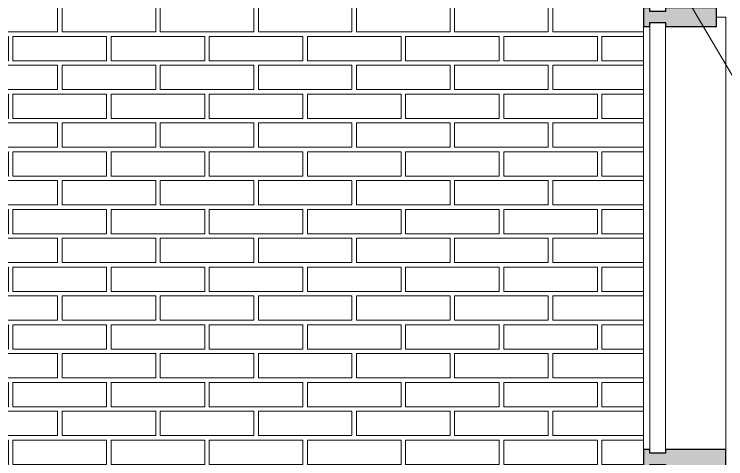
# Model space of a CAD drawing. Header units: millimetres. Extents: x -2128 to 116635, y -18248 to 18481.
# Drawn here: x 110536 to 112435, y 2100 to 3287 of the extents above; entities that cross this region are included whole.
import ezdxf

# ---------------------------------------------------------------- set-up
doc = ezdxf.new("R2010")
doc.units = ezdxf.units.MM
for name, color, linetype, lineweight in [('A-ANNO-SYMB', 7, 'Continuous', 9), ('A-GLAZ-1', 7, 'Continuous', 5), ('A-GLAZ-CURT-1', 7, 'Continuous', 5), ('A-GLAZ-CWMG', 7, 'Continuous', 9), ('A-GLAZ-CWMG-1', 7, 'Continuous', 25), ('A-WALL-PATT', 7, 'Continuous', 5)]:
    doc.layers.add(name, color=color, linetype=linetype, lineweight=lineweight)

# ---------------------------------------------------------------- blocks, each defined once
blk = doc.blocks.new('Прямоугольный импост - Рядовой 50х220-26752263-АР2_Фасад в А-Г копия 1')
at = {"layer": 'A-GLAZ-CWMG'}
blk.add_hatch(color=256, dxfattribs=at).paths.add_polyline_path([(7650, 2075), (7650, 2125), (7489, 2125), (7489, 2115), (7447, 2115), (7447, 2125), (7430, 2125), (7430, 2075), (7447, 2075), (7448, 2085), (7489, 2085), (7489, 2075), (7617.8, 2075)], flags=0)
at = {"layer": 'A-GLAZ-CWMG-1'}
for p, q in [((7447, 2125), (7430, 2125)), ((7430, 2125), (7430, 2075)), ((7447, 2115), (7447, 2125)), ((7489, 2115), (7447, 2115)), ((7650, 2125), (7489, 2125)), ((7489, 2125), (7489, 2115)), ((7650, 2075), (7650, 2125)), ((7430, 2075), (7447, 2075)), ((7447, 2075), (7447, 2085)), ((7447, 2085), (7489, 2085)), ((7489, 2085), (7489, 2075)), ((7489, 2075), (7650, 2075))]:
    blk.add_line(p, q, dxfattribs=at)
blk = doc.blocks.new('Прямоугольный импост - Рядовой 50х220-39658709-АР2_Фасад в А-Г копия 1')
at = {"layer": 'A-GLAZ-CWMG'}
for p, q in [((7625, 3280), (7650, 3280)), ((7650, 3280), (7650, 2125)), ((7430, 3255), (7430, 2125))]:
    blk.add_line(p, q, dxfattribs=at)
blk = doc.blocks.new('PNS_Панель прямоугольная - Нр_Стекло - 42мм-39658722-АР2_Фасад в А-Г копия 1')
at = {"layer": 'A-GLAZ-1'}
for p, q in [((7489, 3265), (7447, 3265)), ((7447, 3265), (7447, 2115)), ((7489, 2115), (7489, 3265)), ((7447, 2115), (7489, 2115))]:
    blk.add_line(p, q, dxfattribs=at)
blk = doc.blocks.new('Прямоугольный импост - Рядовой 50х195-26615536-АР2_Фасад в А-Г копия 1')
at = {"layer": 'A-GLAZ-CWMG'}
blk.add_hatch(color=256, dxfattribs=at).paths.add_polyline_path([(7625, 3255), (7625, 3305), (7489, 3305), (7489, 3295), (7447, 3295), (7447, 3305), (7430, 3305), (7430, 3255), (7447, 3255), (7447, 3265), (7489, 3265), (7489, 3255), (7617.8, 3255)], flags=0)
at = {"layer": 'A-GLAZ-CWMG-1'}
for p, q in [((7447, 3305), (7430, 3305)), ((7430, 3305), (7430, 3255)), ((7447, 3295), (7447, 3305)), ((7489, 3295), (7447, 3295)), ((7625, 3305), (7489, 3305)), ((7489, 3305), (7489, 3295)), ((7625, 3255), (7625, 3305)), ((7430, 3255), (7447, 3255)), ((7447, 3255), (7447, 3265)), ((7447, 3265), (7489, 3265)), ((7489, 3265), (7489, 3255)), ((7489, 3255), (7625, 3255))]:
    blk.add_line(p, q, dxfattribs=at)

msp = doc.modelspace()

# ---------------------------------------------------------------- hatches: boundary and pattern name
at = {"layer": 'A-WALL-PATT'}
h = msp.add_hatch(dxfattribs=at)
h.set_pattern_fill('FP_80', color=256, style=0, pattern_type=2)
h.set_pattern_definition([(180, (112485.17, 71), (-2e-14, -154), [125, -137]), (90, (112485.17, 6), (-262, 2e-14), [65, -89]), (180, (112485.17, 6), (-2e-14, -154), [125, -137]), (90, (112497.17, 6), (-262, 2e-14), [65, -89]), (180, (112622.17, 6), (-2e-14, -154), [125, -137]), (180, (112622.17, 71), (-2e-14, -154), [125, -137]), (90, (112366.17, 83), (-262, 2e-14), [65, -89]), (90, (112616.17, 83), (-262, 2e-14), [65, -89]), (0, (112366.17, 83), (0, -154), [250, -12]), (0, (112366.17, 148), (0, -154), [250, -12])])
h.paths.add_polyline_path([(108335.2, 300), (112215.1, 300), (112215.1, 3660), (110590.2, 3660), (110590.2, 4200), (108335.2, 4200), (108335.2, 1367.2)], flags=0)
h.paths.add_polyline_path([(112435.2, 300), (112435.2, 3305), (112410.1, 3305), (112410.1, 3280), (112435.1, 3280), (112435.1, 300)], flags=0)
h.paths.add_polyline_path([(112410.1, 3610), (112435.2, 3610), (112435.2, 3660), (112410.1, 3660), (112410.1, 3620)], flags=0)
h.paths.add_polyline_path([(112274.1, 3660), (112285.2, 3660), (112285.2, 3900), (112215.1, 3900), (112215.1, 3660), (112232.1, 3660)], flags=0)

# ---------------------------------------------------------------- linework, layer by layer
at = {"layer": 'A-ANNO-SYMB'}
msp.add_line((111946.7, 3981.3), (112695.3, 2711.9), dxfattribs=at)

# ---------------------------------------------------------------- block references
at = {"layer": 'A-GLAZ-CURT-1'}
msp.add_blockref('PNS_Панель прямоугольная - Нр_Стекло - 42мм-39658722-АР2_Фасад в А-Г копия 1', (104785.2, 0), dxfattribs=at)
at = {"layer": 'A-GLAZ-CWMG'}
for name in ['Прямоугольный импост - Рядовой 50х195-26615536-АР2_Фасад в А-Г копия 1', 'Прямоугольный импост - Рядовой 50х220-39658709-АР2_Фасад в А-Г копия 1', 'Прямоугольный импост - Рядовой 50х220-26752263-АР2_Фасад в А-Г копия 1']:
    msp.add_blockref(name, (104785.2, 0), dxfattribs=at)

doc.saveas('drawing.dxf')
